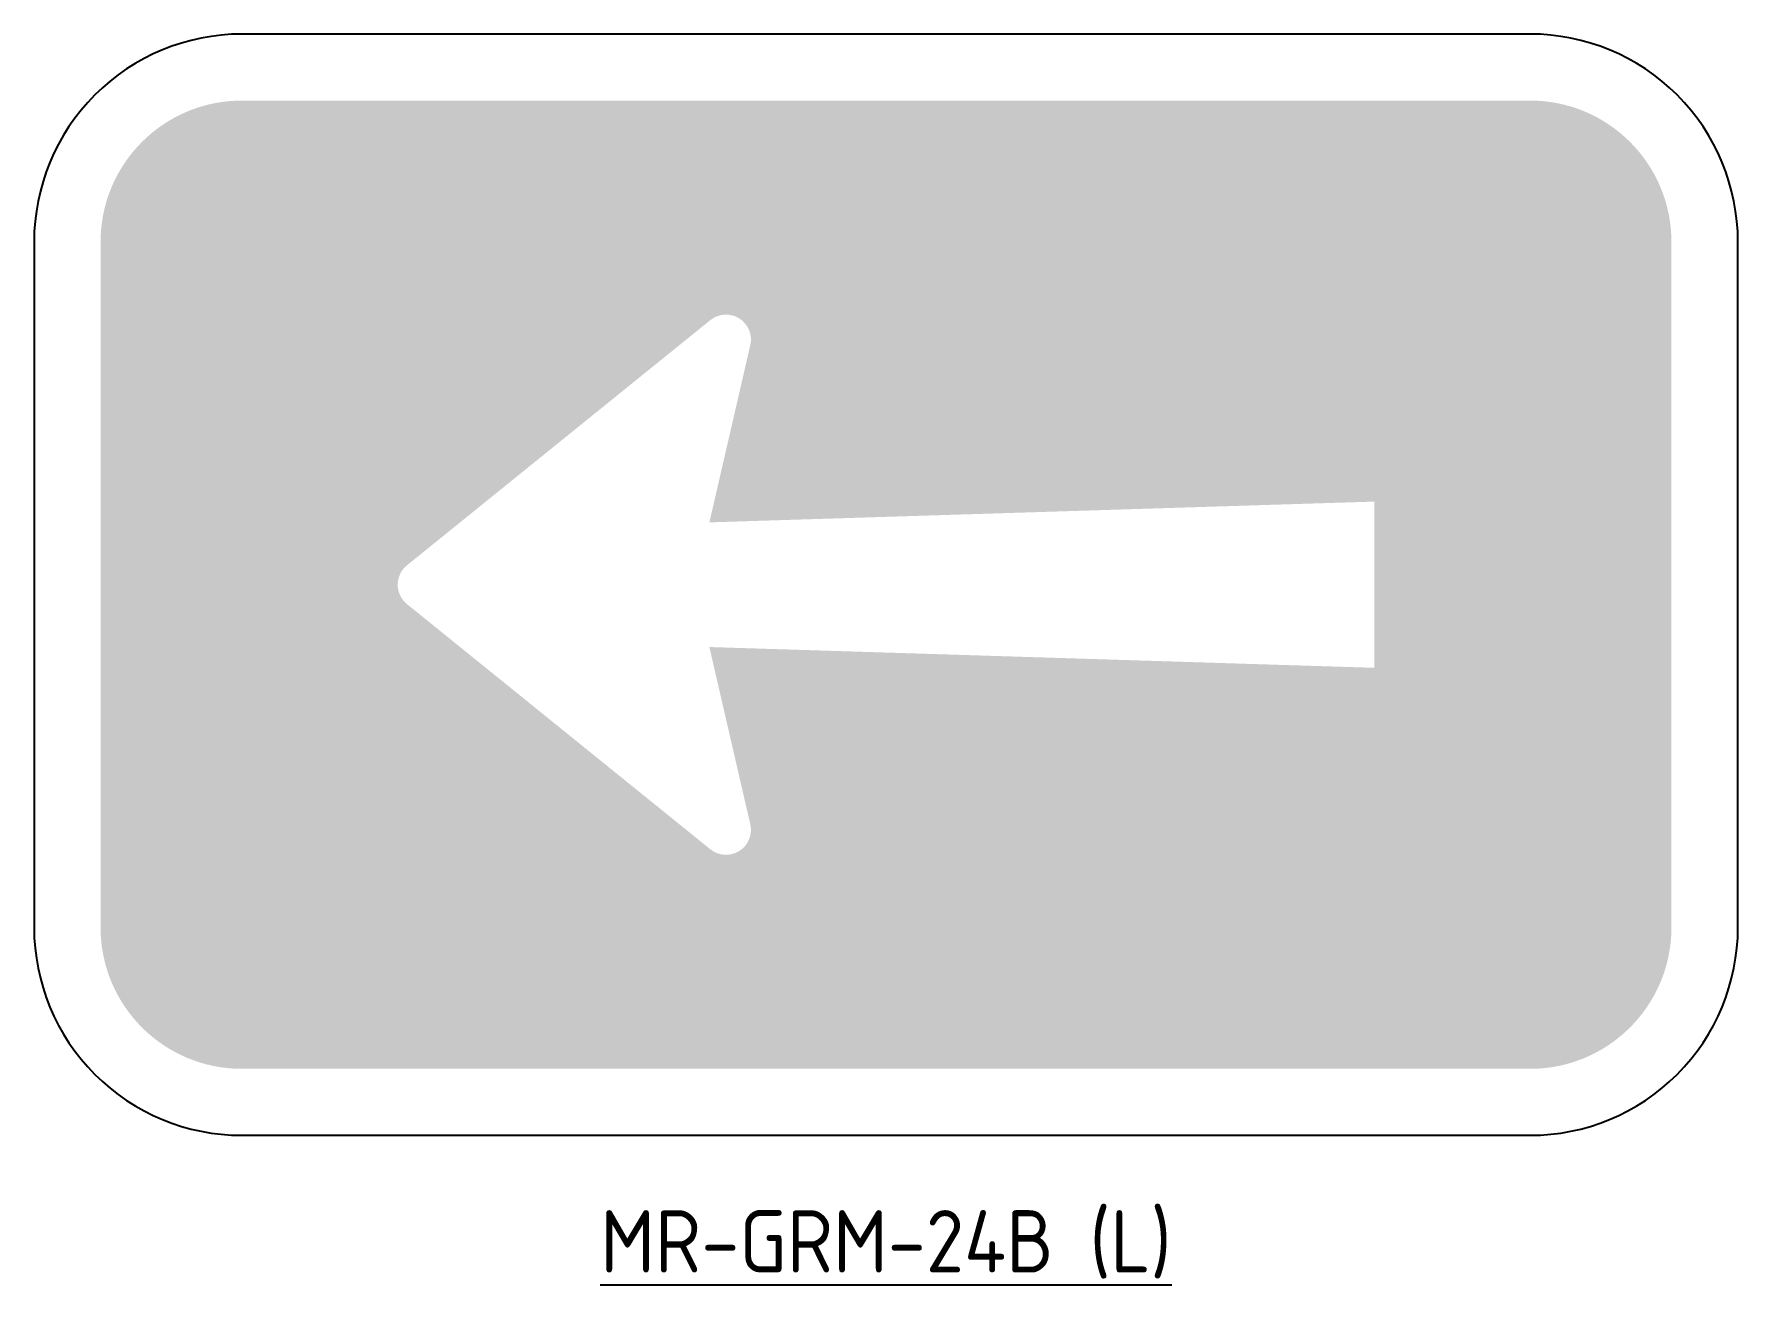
# Model space of a CAD drawing. Header units: millimetres. Extents: x -41 to 41, y -7.2 to 53.
import ezdxf

# ---------------------------------------------------------------- set-up
doc = ezdxf.new("R2010")
doc.units = ezdxf.units.MM
doc.layers.add('SIGN_BLACK', color=7, linetype='Continuous', true_color=0x0a0a0a)
doc.layers.add('SIGN_BLUE', color=7, linetype='Continuous', true_color=0x165788)
doc.layers.add('T35', color=3, linetype='Continuous')
doc.styles.add('T35', font='isocp2.shx', dxfattribs={"height": 3.5})

msp = doc.modelspace()

# ---------------------------------------------------------------- hatches: boundary and pattern name
at = {"layer": 'SIGN_BLUE'}
h = msp.add_hatch(color=256, dxfattribs=at)
h.dxf.hatch_style = 1
edge = h.paths.add_edge_path(flags=16)
edge.add_line((23.5, 30.5), (-8.5, 29.5))
edge.add_line((-8.5, 29.5), (-6.531, 38.03))
edge.add_arc((-7.7, 38.3), 1.2, 347.00048, 488.94581)
edge.add_line((-8.454, 39.233), (-23.054, 27.433))
edge.add_arc((-22.3, 26.5), 1.2, 488.94581, 591.05419)
edge.add_line((-23.054, 25.567), (-8.454, 13.767))
edge.add_arc((-7.7, 14.7), 1.2, 231.05419, 372.99952)
edge.add_line((-6.531, 14.97), (-8.5, 23.5))
edge.add_line((-8.5, 23.5), (23.5, 22.5))
edge.add_line((23.5, 22.5), (23.5, 30.5))
edge = h.paths.add_edge_path()
edge.add_arc((31, 43), 6.8, 360, 450)
edge.add_line((31, 49.8), (-31, 49.8))
edge.add_arc((-31, 43), 6.8, 450, 540)
edge.add_line((-37.8, 43), (-37.8, 10))
edge.add_arc((-31, 10), 6.8, 540, 630)
edge.add_line((-31, 3.2), (31, 3.2))
edge.add_arc((31, 10), 6.8, 270, 360)
edge.add_line((37.8, 10), (37.8, 43))

# ---------------------------------------------------------------- linework, layer by layer
at = {"layer": 'SIGN_BLACK'}
msp.add_lwpolyline([(41, 43, 0.414214), (31, 53), (-31, 53, 0.414214), (-41, 43), (-41, 10, 0.414214), (-31, 0), (31, 0, 0.414214), (41, 10)], format="xyb", close=True, dxfattribs=at)

# ---------------------------------------------------------------- texts
at = {"layer": 'T35', "insert": (0, -3.6), "char_height": 3, "attachment_point": 2, "style": 'T35'}
msp.add_mtext('{\\LMR-GRM-24B (L)}', dxfattribs=at)

doc.saveas('drawing.dxf')
